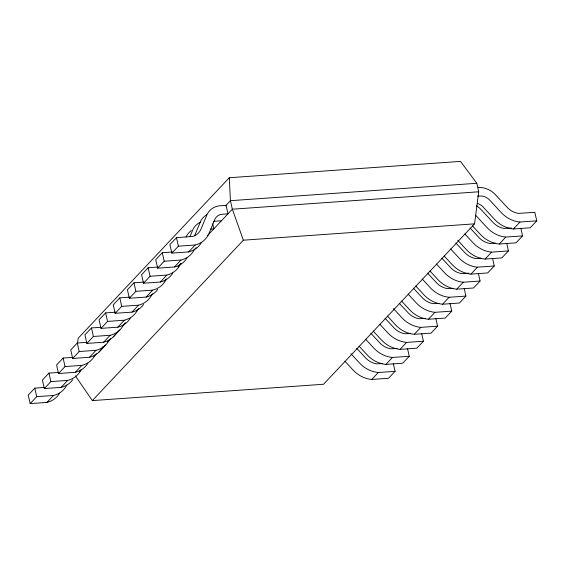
<?xml version="1.0" encoding="UTF-8"?>
<svg xmlns="http://www.w3.org/2000/svg" width="565" height="565" viewBox="0 0 565 565"><rect width="100%" height="100%" fill="white"/><g stroke="black" fill="none" stroke-linecap="round" stroke-linejoin="round"><path stroke-width="0.85" d="M75.406 375.887L92.342 400.599L323.554 384.257L474.579 223.839L478.717 191.789L476.796 183.272L460.503 161.399L229.291 177.742L78.267 338.16L77.426 343.315M189.939 236.657L193.131 229.058A20.693 17.706 43.3 0 1 200.448 222.2M194.593 235.767L200.759 220.957A20.693 17.706 43.3 0 1 206.762 214.771M186.04 237.187L186.591 236.008A20.693 17.706 43.3 0 1 191.358 230.598M44.042 387.491L34.79 388.141L28.25 395.09L30.171 403.601L46.966 402.414A26.633 22.791 43.3 0 0 59.495 393.417M58.209 372.441L48.957 373.098L42.417 380.04L44.338 388.558L61.133 387.364A26.633 22.791 43.3 0 0 72.793 379.68M72.377 357.391L63.125 358.048L56.585 364.99L58.506 373.507L75.3 372.321A26.633 22.791 43.3 0 0 87.829 363.323M86.544 342.341L77.292 342.997L70.752 349.947L72.666 358.457L89.468 357.271A26.633 22.791 43.3 0 0 101.128 349.58M100.711 327.297L91.459 327.947L84.919 334.897L86.833 343.414L103.635 342.221A26.633 22.791 43.3 0 0 115.295 334.537M115.719 312.191L105.62 312.904L99.087 319.846L101.001 328.364L117.803 327.177A26.633 22.791 43.3 0 0 130.331 318.18M129.886 297.141L119.787 297.854L113.254 304.796L115.168 313.314L131.97 312.127A26.633 22.791 43.3 0 0 143.63 304.436M144.054 282.09L133.954 282.804L127.415 289.753L129.336 298.264L146.137 297.077A26.633 22.791 43.3 0 0 157.79 289.386M158.221 267.047L148.122 267.761L141.582 274.703L143.503 283.22L160.305 282.034A26.633 22.791 43.3 0 0 172.834 273.036M172.389 251.997L162.289 252.71L155.749 259.653L157.67 268.17L174.472 266.984A26.633 22.791 43.3 0 0 187.001 257.986M188.639 251.934L195.172 244.991A26.633 22.791 43.3 0 0 209.135 233.168L214.735 219.573A11.47 9.817 43.3 0 1 222.377 214.234L227.978 213.831L226.056 205.321L218.923 205.879A20.693 17.706 43.3 0 0 207.298 214.015L200.639 229.891A17.409 14.895 43.3 0 1 192.969 236.382L176.457 237.66L169.917 244.61L171.838 253.12L188.639 251.934A26.633 22.791 43.3 0 0 201.168 242.936M30.171 403.601L36.711 396.658L53.506 395.472A26.633 22.791 43.3 0 0 66.804 385.097M44.338 388.558L50.871 381.608L67.673 380.422A26.633 22.791 43.3 0 0 80.972 370.047M58.506 373.507L65.039 366.565L81.84 365.371A26.633 22.791 43.3 0 0 95.139 354.997M72.666 358.457L79.206 351.515L96.008 350.328A26.633 22.791 43.3 0 0 109.306 339.953M86.833 343.414L93.373 336.465L110.175 335.278A26.633 22.791 43.3 0 0 123.474 324.903M101.001 328.364L107.541 321.414L124.342 320.228A26.633 22.791 43.3 0 0 137.634 309.853M115.168 313.314L121.708 306.371L138.51 305.185A26.633 22.791 43.3 0 0 151.801 294.803M129.336 298.264L135.875 291.321L152.677 290.135A26.633 22.791 43.3 0 0 165.969 279.76M143.503 283.22L150.043 276.271L166.845 275.084A26.633 22.791 43.3 0 0 180.8 263.269M157.67 268.17L164.21 261.228L181.005 260.034A26.633 22.791 43.3 0 0 194.304 249.659M171.838 253.12L178.378 246.178L195.172 244.991M225.59 205.815L230.414 200.688L476.796 183.272M46.966 402.414L53.506 395.472M61.133 387.364L67.673 380.422M75.3 372.321L81.84 365.371M89.468 357.271L96.008 350.328M103.635 342.221L110.175 335.278M117.803 327.177L124.342 320.228M131.97 312.127L138.51 305.185M146.137 297.077L152.677 290.135M160.305 282.034L166.845 275.084M174.472 266.984L181.005 260.034M79.771 371.262L81.551 369.369M93.938 356.211L96.311 353.683M107.399 341.91L110.479 338.64M122.266 326.118L125.508 322.679M136.37 311.138L138.813 308.539M150.855 295.756L152.663 293.828M164.733 281.01L166.555 279.075M178.017 266.906L181.316 263.396M194.911 248.953L196.119 247.668M207.588 235.492L232.335 209.205L478.717 191.789M99.094 351.96L105.627 345.017M113.261 336.91L119.794 329.967M92.342 400.599L243.367 240.189L474.579 223.839M344.954 361.275L352.984 369.948A26.633 22.791 43.3 0 0 371.742 379.454L378.282 372.512L395.083 371.325L393.353 363.655M359.121 346.225L367.144 354.905A26.633 22.791 43.3 0 0 385.909 364.404L392.449 357.461L409.251 356.275L407.52 348.612M373.288 331.182L381.311 339.855A26.633 22.791 43.3 0 0 400.077 349.361L406.616 342.411L423.418 341.225L421.688 333.562M387.456 316.132L395.479 324.804A26.633 22.791 43.3 0 0 414.244 334.311L420.784 327.368L437.585 326.175L435.855 318.512M401.623 301.081L409.646 309.761A26.633 22.791 43.3 0 0 428.411 319.26L434.951 312.318L451.746 311.131L450.023 303.469M415.791 286.031L423.814 294.711A26.633 22.791 43.3 0 0 442.579 304.217L449.118 297.268L465.913 296.081L464.19 288.418M429.958 270.988L437.981 279.661A26.633 22.791 43.3 0 0 456.746 289.167L463.286 282.225L480.081 281.031L478.357 273.368M444.125 255.938L452.148 264.611A26.633 22.791 43.3 0 0 470.913 274.117L477.453 267.174L494.248 265.988L492.525 258.325M457.721 240.273L466.316 249.568A26.633 22.791 43.3 0 0 485.081 259.074L491.621 252.124L508.415 250.938L506.692 243.275M472.46 225.845L480.483 234.517A26.633 22.791 43.3 0 0 499.248 244.024L505.781 237.074L522.583 235.888L520.859 228.225M477.778 203.548A11.47 9.817 43.3 0 1 483.188 207.08L494.65 219.467A26.633 22.791 43.3 0 0 513.416 228.973L519.948 222.031L536.75 220.844L534.829 212.327L518.267 213.386A17.409 14.895 43.3 0 1 507.956 208.16L494.467 193.71A20.693 17.706 43.3 0 0 479.593 187.453L478.209 187.495M395.083 371.325L388.543 378.268L371.742 379.454M409.251 356.275L402.711 363.217L385.909 364.404M423.418 341.225L416.878 348.174L400.077 349.361M437.585 326.175L431.046 333.124L414.244 334.311M451.746 311.131L445.213 318.074L428.411 319.26M465.913 296.081L459.38 303.024L442.579 304.217M480.081 281.031L473.541 287.981L456.746 289.167M494.248 265.988L487.708 272.93L470.913 274.117M508.415 250.938L501.875 257.88L485.081 259.074M522.583 235.888L516.043 242.837L499.248 244.024M536.75 220.844L530.21 227.787L513.416 228.973M477.559 196.189L479.96 196.02A11.47 9.817 43.3 0 1 489.728 200.13L501.19 212.525A26.633 22.791 43.3 0 0 519.948 222.031M221.438 220.781L215.837 221.176A11.47 9.817 43.3 0 0 213.365 221.678M210.611 229.107L213.81 228.882L212.659 223.775M511.41 228.027L504.1 228.437A17.409 14.895 43.3 0 1 493.789 223.21L480.299 208.76A20.693 17.706 43.3 0 0 476.26 205.695M495.562 243.197L489.933 243.48A17.409 14.895 43.3 0 1 479.621 238.261L470.059 227.978M481.394 258.24L475.765 258.53A17.409 14.895 43.3 0 1 465.454 253.304L455.899 243.028M468.908 273.17L461.605 273.58A17.409 14.895 43.3 0 1 451.287 268.354L441.731 258.078M453.059 288.341L447.438 288.623A17.409 14.895 43.3 0 1 437.119 283.404L427.564 273.121M438.892 303.391L433.27 303.673A17.409 14.895 43.3 0 1 422.959 298.447L413.396 288.171M425.565 318.378L419.103 318.724A17.409 14.895 43.3 0 1 408.792 313.497L399.229 303.221M410.557 333.484L404.936 333.767A17.409 14.895 43.3 0 1 394.624 328.548L385.062 318.264M397.237 348.471L390.768 348.817A17.409 14.895 43.3 0 1 380.457 343.598L370.894 333.315M382.23 363.577L376.601 363.867A17.409 14.895 43.3 0 1 366.29 358.641L356.727 348.365M475.561 215.18L487.023 227.575A26.633 22.791 43.3 0 0 505.781 237.074M464.833 233.945L472.856 242.618A26.633 22.791 43.3 0 0 491.621 252.124M450.665 248.996L458.688 257.668A26.633 22.791 43.3 0 0 477.453 267.174M436.498 264.039L444.521 272.718A26.633 22.791 43.3 0 0 463.286 282.225M422.33 279.089L430.353 287.762A26.633 22.791 43.3 0 0 449.118 297.268M408.163 294.139L416.186 302.812A26.633 22.791 43.3 0 0 434.951 312.318M393.424 308.568L402.019 317.862A26.633 22.791 43.3 0 0 420.784 327.368M379.828 324.232L387.851 332.912A26.633 22.791 43.3 0 0 406.616 342.411M365.661 339.283L373.684 347.955A26.633 22.791 43.3 0 0 392.449 357.461M350.922 353.711L359.517 363.005A26.633 22.791 43.3 0 0 378.282 372.512M243.367 240.189L232.335 209.205L230.414 200.688L229.291 177.742M176.457 237.66L178.378 246.178M162.289 252.71L164.21 261.228M148.122 267.761L150.043 276.271M133.954 282.804L135.875 291.321M119.787 297.854L121.708 306.371M105.62 312.904L107.541 321.414M91.459 327.947L93.373 336.465M77.292 342.997L79.206 351.515M63.125 358.048L65.039 366.565M48.957 373.098L50.871 381.608M34.79 388.141L36.711 396.658M102.766 346.896A26.633 22.791 43.3 0 1 101.997 348.273"/></g></svg>
